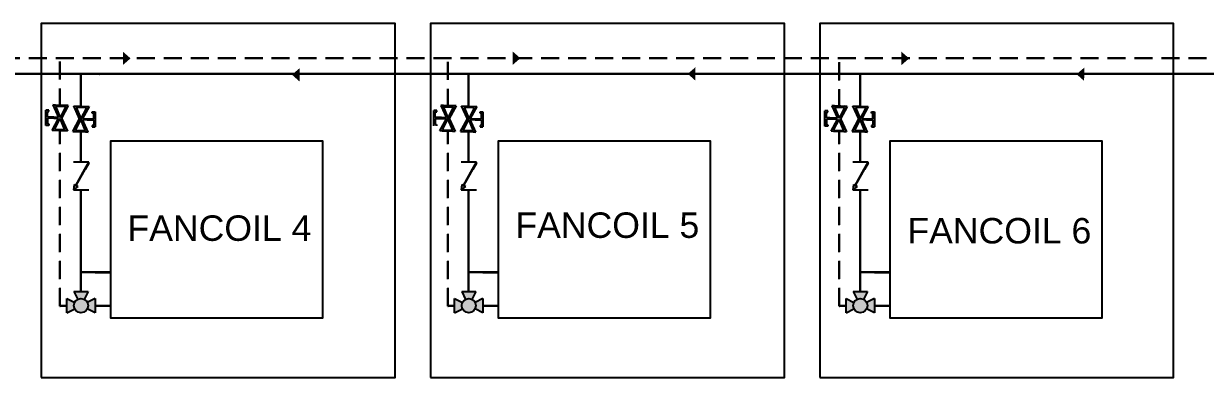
# Model space of a CAD drawing. Header units: millimetres. Extents: x -3738 to 3262, y -2165 to 2136.
# Drawn here: x -2113 to -443, y 1636 to 2136 of the extents above; entities that cross this region are included whole.
import ezdxf

# ---------------------------------------------------------------- set-up
doc = ezdxf.new("R2010")
doc.units = ezdxf.units.MM
doc.linetypes.add('DASHEDX2', pattern=[38.1, 25.4, -12.7])
doc.styles.get("Standard").update_dxf_attribs({"font": 'arial.ttf'})

msp = doc.modelspace()

# ---------------------------------------------------------------- hatches: boundary and pattern name
h = msp.add_hatch(color=256)
h.set_gradient(color1=(255, 255, 255), tint=1)
h.paths.add_polyline_path([(-1972.3, 2078), (-1961.5, 2087.4), (-1972.3, 2096.9), (-1972.3, 2088.1)])
h = msp.add_hatch(color=256)
h.set_gradient(color1=(255, 255, 255), tint=1)
h.paths.add_polyline_path([(-1421.5, 2078.2), (-1410.7, 2087.6), (-1421.5, 2097.1), (-1421.5, 2088.3)])
h = msp.add_hatch(color=256)
h.set_gradient(color1=(255, 255, 255), tint=1)
h.paths.add_polyline_path([(-872.2, 2077.9), (-861.4, 2087.3), (-872.2, 2096.8), (-872.2, 2088)])
h = msp.add_hatch(color=256)
h.set_gradient(color1=(255, 255, 255), tint=1)
h.paths.add_polyline_path([(-1722.5, 2073.6), (-1733.4, 2064.3), (-1722.7, 2054.7), (-1722.6, 2063.4)])
h = msp.add_hatch(color=256)
h.set_gradient(color1=(255, 255, 255), tint=1)
h.paths.add_polyline_path([(-1163.2, 2074.9), (-1174.2, 2065.6), (-1163.5, 2056), (-1163.4, 2064.8)])
h = msp.add_hatch(color=256)
h.set_gradient(color1=(255, 255, 255), tint=1)
h.paths.add_polyline_path([(-613.8, 2074.4), (-624.8, 2065.1), (-614.1, 2055.5), (-614, 2064.3)])
h = msp.add_hatch(color=256)
h.set_gradient(color1=(255, 255, 255), tint=1)
h.paths.add_polyline_path([(-2063.2, 2004), (-2069.9, 2004.2), (-2073.9, 2004.3), (-2078.9, 2004.3), (-2078.9, 2012.3), (-2076.9, 2012.3), (-2076.9, 2014.3), (-2081, 2014.3), (-2081, 1992.7), (-2077, 1992.7), (-2077, 1994.7), (-2079, 1994.7), (-2079, 2002.7), (-2074, 2002.7), (-2070, 2002.6), (-2063.2, 2002.3), (-2072.4, 1985.4), (-2050.8, 1984.7), (-2059.1, 2003), (-2049.5, 2020.7), (-2071.1, 2021.5)])
h.paths.add_polyline_path([(-2067.5, 2019.8), (-2065.7, 2019.7), (-2054.9, 2019.3), (-2053.1, 2019.3), (-2060.9, 2003.9)], flags=16)
h.paths.add_polyline_path([(-2061, 2002.3), (-2054.3, 1986.6), (-2056.1, 1986.7), (-2066.9, 1987.1), (-2068.7, 1987.1)], flags=16)
h = msp.add_hatch(color=256)
h.set_gradient(color1=(255, 255, 255), tint=1)
h.paths.add_polyline_path([(-1515.2, 2003.4), (-1521.9, 2003.6), (-1525.9, 2003.7), (-1530.9, 2003.7), (-1530.9, 2011.7), (-1528.9, 2011.7), (-1528.9, 2013.7), (-1533, 2013.7), (-1533, 1992.1), (-1529, 1992.1), (-1529, 1994.1), (-1531, 1994.1), (-1531, 2002.1), (-1526, 2002.1), (-1522, 2002), (-1515.2, 2001.7), (-1524.4, 1984.8), (-1502.8, 1984.1), (-1511.2, 2002.4), (-1501.5, 2020.1), (-1523.1, 2020.9)])
h.paths.add_polyline_path([(-1519.6, 2019.2), (-1517.8, 2019.1), (-1507, 2018.7), (-1505.2, 2018.7), (-1513, 2003.3)], flags=16)
h.paths.add_polyline_path([(-1513, 2001.7), (-1506.3, 1986), (-1508.1, 1986.1), (-1518.9, 1986.4), (-1520.8, 1986.5)], flags=16)
h = msp.add_hatch(color=256)
h.set_gradient(color1=(255, 255, 255), tint=1)
h.paths.add_polyline_path([(-2029.4, 2000.8), (-2022.6, 2000.5), (-2018.6, 2000.4), (-2013.6, 2000.4), (-2013.6, 1992.4), (-2015.6, 1992.4), (-2015.6, 1990.4), (-2011.6, 1990.4), (-2011.6, 2012), (-2015.6, 2012), (-2015.6, 2010), (-2013.6, 2010), (-2013.6, 2002), (-2018.6, 2002), (-2022.6, 2002.1), (-2029.4, 2002.4), (-2020.1, 2019.3), (-2041.8, 2020.1), (-2033.4, 2001.7), (-2043.1, 1984), (-2021.4, 1983.2)])
h.paths.add_polyline_path([(-2025, 1984.9), (-2026.8, 1985), (-2037.6, 1985.4), (-2039.4, 1985.5), (-2031.6, 2000.8)], flags=16)
h.paths.add_polyline_path([(-2031.6, 2002.5), (-2038.2, 2018.1), (-2036.4, 2018.1), (-2025.6, 2017.7), (-2023.8, 2017.6)], flags=16)
h = msp.add_hatch(color=256)
h.set_gradient(color1=(255, 255, 255), tint=1)
h.paths.add_polyline_path([(-1481.5, 2000.8), (-1474.7, 2000.5), (-1470.7, 2000.4), (-1465.7, 2000.4), (-1465.7, 1992.4), (-1467.7, 1992.4), (-1467.7, 1990.4), (-1463.7, 1990.4), (-1463.7, 2012), (-1467.7, 2012), (-1467.7, 2010), (-1465.7, 2010), (-1465.7, 2002), (-1470.7, 2002), (-1474.7, 2002.1), (-1481.5, 2002.4), (-1472.3, 2019.3), (-1493.9, 2020.1), (-1485.5, 2001.7), (-1495.2, 1984), (-1473.6, 1983.2)])
h.paths.add_polyline_path([(-1477.1, 1984.9), (-1478.9, 1985), (-1489.7, 1985.4), (-1491.5, 1985.5), (-1483.7, 2000.8)], flags=16)
h.paths.add_polyline_path([(-1483.7, 2002.5), (-1490.3, 2018.1), (-1488.5, 2018.1), (-1477.7, 2017.7), (-1475.9, 2017.6)], flags=16)
h = msp.add_hatch(color=256)
h.set_gradient(color1=(255, 255, 255), tint=1)
h.paths.add_polyline_path([(-962.5, 2002.8), (-969.3, 2003), (-973.3, 2003.2), (-978.3, 2003.2), (-978.3, 2011.2), (-976.3, 2011.2), (-976.3, 2013.2), (-980.3, 2013.2), (-980.3, 1991.5), (-976.3, 1991.5), (-976.3, 1993.5), (-978.3, 1993.5), (-978.3, 2001.5), (-973.3, 2001.5), (-969.3, 2001.4), (-962.5, 2001.2), (-971.7, 1984.3), (-950.1, 1983.5), (-958.5, 2001.8), (-948.8, 2019.5), (-970.4, 2020.3)])
h.paths.add_polyline_path([(-966.9, 2018.6), (-965.1, 2018.5), (-954.3, 2018.1), (-952.5, 2018.1), (-960.3, 2002.7)], flags=16)
h.paths.add_polyline_path([(-960.3, 2001.1), (-953.7, 1985.4), (-955.5, 1985.5), (-966.3, 1985.9), (-968.1, 1985.9)], flags=16)
h = msp.add_hatch(color=256)
h.set_gradient(color1=(255, 255, 255), tint=1)
h.paths.add_polyline_path([(-928.3, 2000.8), (-921.5, 2000.5), (-917.5, 2000.4), (-912.5, 2000.4), (-912.5, 1992.4), (-914.5, 1992.4), (-914.5, 1990.4), (-910.5, 1990.4), (-910.5, 2012), (-914.5, 2012), (-914.5, 2010), (-912.5, 2010), (-912.5, 2002), (-917.5, 2002), (-921.5, 2002.1), (-928.3, 2002.4), (-919.1, 2019.3), (-940.7, 2020.1), (-932.3, 2001.7), (-942, 1984), (-920.4, 1983.2)])
h.paths.add_polyline_path([(-923.9, 1984.9), (-925.7, 1985), (-936.5, 1985.4), (-938.3, 1985.5), (-930.5, 2000.8)], flags=16)
h.paths.add_polyline_path([(-930.5, 2002.5), (-937.1, 2018.1), (-935.3, 2018.1), (-924.5, 2017.7), (-922.7, 2017.6)], flags=16)
h = msp.add_hatch(color=256)
h.set_gradient(color1=(255, 255, 255), tint=1)
h.paths.add_polyline_path([(-2038.2, 1907.5), (-2025.5, 1930.3), (-2020.4, 1939.5), (-2020.4, 1940.9), (-2020.5, 1940.9), (-2026.2, 1930.6), (-2038.9, 1907.9), (-2041.1, 1909.1), (-2042.1, 1901.4), (-2036, 1906.3)])
h = msp.add_hatch(color=256)
h.set_gradient(color1=(255, 255, 255), tint=1)
h.paths.add_polyline_path([(-1490.4, 1907.5), (-1477.7, 1930.3), (-1472.5, 1939.5), (-1472.5, 1940.9), (-1472.6, 1940.9), (-1478.3, 1930.6), (-1491, 1907.9), (-1493.2, 1909.1), (-1494.2, 1901.4), (-1488.1, 1906.3)])
h = msp.add_hatch(color=256)
h.set_gradient(color1=(255, 255, 255), tint=1)
h.paths.add_polyline_path([(-937.2, 1907.5), (-924.5, 1930.3), (-919.4, 1939.5), (-919.4, 1940.9), (-919.4, 1940.9), (-925.1, 1930.6), (-937.8, 1907.9), (-940, 1909.1), (-941, 1901.4), (-934.9, 1906.3)])
h = msp.add_hatch(color=256)
h.set_gradient(color1=(255, 255, 255), tint=1)
h.paths.add_polyline_path([(-2051.5, 1727.9), (-2040.4, 1733.4, -0.116434), (-2041.5, 1737.9, -0.116434), (-2040.4, 1742.3), (-2051.5, 1747.9)])
h.paths.add_polyline_path([(-2011.5, 1747.9), (-2022.6, 1742.3, -0.116434), (-2021.5, 1737.9, -0.116434), (-2022.6, 1733.4), (-2011.5, 1727.9)])
h.paths.add_polyline_path([(-2021.5, 1757.9), (-2041.5, 1757.9), (-2036, 1746.8, -0.236068), (-2027, 1746.8)])
h.paths.add_polyline_path([(-2021.5, 1737.9, 1), (-2041.5, 1737.9, 1)])
h = msp.add_hatch(color=256)
h.set_gradient(color1=(255, 255, 255), tint=1)
h.paths.add_polyline_path([(-1503.6, 1727.9), (-1492.6, 1733.4, -0.116434), (-1493.6, 1737.9, -0.116434), (-1492.6, 1742.3), (-1503.6, 1747.9)])
h.paths.add_polyline_path([(-1463.6, 1747.9), (-1474.7, 1742.3, -0.116434), (-1473.6, 1737.9, -0.116434), (-1474.7, 1733.4), (-1463.6, 1727.9)])
h.paths.add_polyline_path([(-1473.6, 1757.9), (-1493.6, 1757.9), (-1488.1, 1746.8, -0.236068), (-1479.1, 1746.8)])
h.paths.add_polyline_path([(-1473.6, 1737.9, 1), (-1493.6, 1737.9, 1)])
h = msp.add_hatch(color=256)
h.set_gradient(color1=(255, 255, 255), tint=1)
h.paths.add_polyline_path([(-950.4, 1727.9), (-939.4, 1733.4, -0.116434), (-940.4, 1737.9, -0.116434), (-939.4, 1742.3), (-950.4, 1747.9)])
h.paths.add_polyline_path([(-910.4, 1747.9), (-921.5, 1742.3, -0.116434), (-920.4, 1737.9, -0.116434), (-921.5, 1733.4), (-910.4, 1727.9)])
h.paths.add_polyline_path([(-920.4, 1757.9), (-940.4, 1757.9), (-934.9, 1746.8, -0.236068), (-926, 1746.8)])
h.paths.add_polyline_path([(-920.4, 1737.9, 1), (-940.4, 1737.9, 1)])

# ---------------------------------------------------------------- linework, layer by layer
at = {"linetype": 'DASHEDX2'}
for p, q in [((-98.4, 2087.8), (-3706.9, 2087.8)), ((-98.4, 2087.3), (-3706.4, 2087.3)), ((-2061.3, 2019.6), (-2061.3, 2087.3)), ((-2060.8, 2019.5), (-2060.8, 2087.3)), ((-1513.4, 2019), (-1513.4, 2087.3)), ((-1512.9, 2018.9), (-1512.9, 2087.3)), ((-960.2, 2018), (-960.2, 2087.3)), ((-959.7, 2018.3), (-959.7, 2087.3)), ((-2005.7, 2064.9), (-2005.2, 2064.9)), ((-905.2, 2064.9), (-905.7, 2064.9)), ((-1513.3, 2004.2), (-1513.3, 2001)), ((-1512.8, 2003.5), (-1512.8, 2001.3)), ((-2061.3, 1737.3), (-2061.3, 1986.5)), ((-2060.8, 1737.8), (-2060.8, 1986.4)), ((-1513.4, 1737.3), (-1513.4, 1984.4)), ((-1512.9, 1737.8), (-1512.9, 1984.4)), ((-960.2, 1737.3), (-960.2, 1985.3)), ((-959.7, 1737.8), (-959.7, 1985.3))]:
    msp.add_line(p, q, dxfattribs=at)
for p, q in [((-387.6, 2065.4), (-3237.6, 2065.4)), ((-2031.7, 2064.9), (-2555.2, 2064.9)), ((-2031.7, 2017.9), (-2031.7, 2064.9)), ((-2005.7, 2064.9), (-2031.2, 2064.9)), ((-2031.2, 2017.9), (-2031.2, 2064.9)), ((-1483.9, 2064.9), (-2005.2, 2064.9)), ((-1483.9, 2017.9), (-1483.9, 2064.9)), ((-1455.7, 2064.9), (-1483.4, 2064.9)), ((-1483.4, 2017.9), (-1483.4, 2064.9)), ((-930.7, 2064.9), (-1455.2, 2064.9)), ((-930.7, 2017.9), (-930.7, 2064.9)), ((-905.7, 2064.9), (-930.2, 2064.9)), ((-930.2, 2017.9), (-930.2, 2064.9)), ((-388.1, 2064.9), (-905.2, 2064.9)), ((-2067.5, 2021.3), (-2071.1, 2021.5)), ((-2071.1, 2021.5), (-2049.5, 2020.7)), ((-2071.1, 2021.5), (-2063.2, 2004)), ((-2049.5, 2020.7), (-2067.5, 2021.3)), ((-2059.1, 2003), (-2049.5, 2020.7)), ((-2049.5, 2020.7), (-2059.1, 2003)), ((-2049.5, 2020.7), (-2053.1, 2020.8)), ((-1519.5, 2020.7), (-1523.1, 2020.9)), ((-1523.1, 2020.9), (-1501.5, 2020.1)), ((-1523.1, 2020.9), (-1515.2, 2003.4)), ((-1501.5, 2020.1), (-1519.5, 2020.7)), ((-2076.9, 2014.3), (-2081, 2014.3)), ((-2081, 1992.7), (-2081, 2014.3)), ((-2078.9, 2004.3), (-2078.9, 2012.3)), ((-2078.9, 2012.3), (-2076.9, 2012.3)), ((-2073.9, 2004.3), (-2078.9, 2004.3)), ((-2076.9, 2012.3), (-2076.9, 2014.3)), ((-2069.9, 2004.2), (-2073.9, 2004.3)), ((-2063.2, 2004), (-2069.9, 2004.2)), ((-2065.7, 2019.7), (-2067.5, 2019.8)), ((-2067.5, 2019.8), (-2060.9, 2003.9)), ((-2065.7, 2019.7), (-2054.9, 2019.3)), ((-2053.1, 2019.3), (-2060.9, 2003.9)), ((-2054.9, 2019.3), (-2053.1, 2019.3)), ((-2033.4, 2001.7), (-2041.8, 2020.1)), ((-2041.8, 2020.1), (-2023.7, 2019.4)), ((-2041.8, 2020.1), (-2038.2, 2019.9)), ((-2033.4, 2001.7), (-2041.8, 2020.1)), ((-2041.8, 2020.1), (-2020.1, 2019.3)), ((-2036.4, 2018.1), (-2038.2, 2018.1)), ((-2038.2, 2018.1), (-2031.6, 2002.5)), ((-2025.6, 2017.7), (-2036.4, 2018.1)), ((-2023.8, 2017.6), (-2031.6, 2002.5)), ((-2020.1, 2019.3), (-2029.4, 2002.4)), ((-2025.6, 2017.7), (-2023.8, 2017.6)), ((-2023.7, 2019.4), (-2020.1, 2019.3)), ((-2015.6, 2010), (-2015.6, 2012)), ((-2015.6, 2012), (-2011.6, 2012)), ((-2013.6, 2010), (-2015.6, 2010)), ((-2013.6, 2002), (-2013.6, 2010)), ((-2011.6, 2012), (-2011.6, 1990.4)), ((-1528.9, 2013.7), (-1533, 2013.7)), ((-1533, 1992.1), (-1533, 2013.7)), ((-1530.9, 2003.7), (-1530.9, 2011.7)), ((-1530.9, 2011.7), (-1528.9, 2011.7)), ((-1525.9, 2003.7), (-1530.9, 2003.7)), ((-1528.9, 2011.7), (-1528.9, 2013.7)), ((-1521.9, 2003.6), (-1525.9, 2003.7)), ((-1517.8, 2019.1), (-1519.6, 2019.2)), ((-1519.6, 2019.2), (-1513, 2003.3)), ((-1517.8, 2019.1), (-1507, 2018.7)), ((-1505.2, 2018.7), (-1513, 2003.3)), ((-1511.2, 2002.4), (-1501.5, 2020.1)), ((-1501.5, 2020.1), (-1511.2, 2002.4)), ((-1501.5, 2020.1), (-1505.1, 2020.2)), ((-1485.5, 2001.7), (-1493.9, 2020.1)), ((-1493.9, 2020.1), (-1475.9, 2019.4)), ((-1493.9, 2020.1), (-1490.3, 2019.9)), ((-1485.5, 2001.7), (-1493.9, 2020.1)), ((-1493.9, 2020.1), (-1472.3, 2019.3)), ((-1488.5, 2018.1), (-1490.3, 2018.1)), ((-1490.3, 2018.1), (-1483.7, 2002.5)), ((-1477.7, 2017.7), (-1488.5, 2018.1)), ((-1475.9, 2017.6), (-1483.7, 2002.5)), ((-1472.3, 2019.3), (-1481.5, 2002.4)), ((-1477.7, 2017.7), (-1475.9, 2017.6)), ((-1475.9, 2019.4), (-1472.3, 2019.3)), ((-1467.7, 2010), (-1467.7, 2012)), ((-1467.7, 2012), (-1463.7, 2012)), ((-1465.7, 2010), (-1467.7, 2010)), ((-1465.7, 2002), (-1465.7, 2010)), ((-1463.7, 2012), (-1463.7, 1990.4)), ((-976.3, 2013.2), (-980.3, 2013.2)), ((-980.3, 1991.5), (-980.3, 2013.2)), ((-978.3, 2003.2), (-978.3, 2011.2)), ((-978.3, 2011.2), (-976.3, 2011.2)), ((-976.3, 2011.2), (-976.3, 2013.2)), ((-966.8, 2020.2), (-970.4, 2020.3)), ((-970.4, 2020.3), (-948.8, 2019.5)), ((-970.4, 2020.3), (-962.5, 2002.8)), ((-965.1, 2018.5), (-966.9, 2018.6)), ((-966.9, 2018.6), (-960.3, 2002.7)), ((-948.8, 2019.5), (-966.8, 2020.2)), ((-965.1, 2018.5), (-954.3, 2018.1)), ((-952.5, 2018.1), (-960.3, 2002.7)), ((-958.5, 2001.8), (-948.8, 2019.5)), ((-948.8, 2019.5), (-958.5, 2001.8)), ((-954.3, 2018.1), (-952.5, 2018.1)), ((-948.8, 2019.5), (-952.4, 2019.6)), ((-932.3, 2001.7), (-940.7, 2020.1)), ((-940.7, 2020.1), (-922.7, 2019.4)), ((-940.7, 2020.1), (-937.1, 2019.9)), ((-932.3, 2001.7), (-940.7, 2020.1)), ((-940.7, 2020.1), (-919.1, 2019.3)), ((-935.3, 2018.1), (-937.1, 2018.1)), ((-937.1, 2018.1), (-930.5, 2002.5)), ((-924.5, 2017.7), (-935.3, 2018.1)), ((-922.7, 2017.6), (-930.5, 2002.5)), ((-919.1, 2019.3), (-928.3, 2002.4)), ((-924.5, 2017.7), (-922.7, 2017.6)), ((-922.7, 2019.4), (-919.1, 2019.3)), ((-914.5, 2010), (-914.5, 2012)), ((-914.5, 2012), (-910.5, 2012)), ((-912.5, 2010), (-914.5, 2010)), ((-912.5, 2002), (-912.5, 2010)), ((-910.5, 2012), (-910.5, 1990.4)), ((-2077, 1992.7), (-2081, 1992.7)), ((-2074, 2002.7), (-2079, 2002.7)), ((-2079, 2002.7), (-2079, 1994.7)), ((-2079, 1994.7), (-2077, 1994.7)), ((-2077, 1994.7), (-2077, 1992.7)), ((-2070, 2002.6), (-2074, 2002.7)), ((-2072.4, 1985.4), (-2063.2, 2002.3)), ((-2063.2, 2002.3), (-2070, 2002.6)), ((-2068.7, 1987.1), (-2061, 2002.3)), ((-2066.9, 1987.1), (-2068.7, 1987.1)), ((-2066.9, 1987.1), (-2056.1, 1986.7)), ((-2054.3, 1986.6), (-2061, 2002.3)), ((-2059.1, 2003), (-2050.8, 1984.7)), ((-2059.1, 2003), (-2050.8, 1984.7)), ((-2033.4, 2001.7), (-2043.1, 1984)), ((-2043.1, 1984), (-2033.4, 2001.7)), ((-2039.4, 1985.5), (-2031.6, 2000.8)), ((-2031.7, 2000.6), (-2031.7, 2002.9)), ((-2025, 1984.9), (-2031.6, 2000.8)), ((-2031.2, 2000), (-2031.2, 2003.1)), ((-2029.4, 2002.4), (-2022.6, 2002.1)), ((-2029.4, 2000.8), (-2022.6, 2000.5)), ((-2021.4, 1983.2), (-2029.4, 2000.8)), ((-2022.6, 2002.1), (-2018.6, 2002)), ((-2022.6, 2000.5), (-2018.6, 2000.4)), ((-2018.6, 2002), (-2013.6, 2002)), ((-2018.6, 2000.4), (-2013.6, 2000.4)), ((-2013.6, 1992.4), (-2015.6, 1992.4)), ((-2015.6, 1992.4), (-2015.6, 1990.4)), ((-2015.6, 1990.4), (-2011.6, 1990.4)), ((-2013.6, 2000.4), (-2013.6, 1992.4)), ((-1526, 2002.1), (-1531, 2002.1)), ((-1531, 2002.1), (-1531, 1994.1)), ((-1531, 1994.1), (-1529, 1994.1)), ((-1529, 1994.1), (-1529, 1992.1)), ((-1522, 2002), (-1526, 2002.1)), ((-1524.4, 1984.8), (-1515.2, 2001.7)), ((-1515.2, 2001.7), (-1522, 2002)), ((-1515.2, 2003.4), (-1521.9, 2003.6)), ((-1520.8, 1986.5), (-1513, 2001.7)), ((-1506.3, 1986), (-1513, 2001.7)), ((-1511.2, 2002.4), (-1502.8, 1984.1)), ((-1511.2, 2002.4), (-1502.8, 1984.1)), ((-1485.5, 2001.7), (-1495.2, 1984)), ((-1495.2, 1984), (-1485.5, 2001.7)), ((-1491.5, 1985.5), (-1483.7, 2000.8)), ((-1483.9, 2000.6), (-1483.9, 2002.9)), ((-1477.1, 1984.9), (-1483.7, 2000.8)), ((-1483.4, 2000), (-1483.4, 2003.1)), ((-1481.5, 2002.4), (-1474.7, 2002.1)), ((-1481.5, 2000.8), (-1474.7, 2000.5)), ((-1473.6, 1983.2), (-1481.5, 2000.8)), ((-1474.7, 2002.1), (-1470.7, 2002)), ((-1474.7, 2000.5), (-1470.7, 2000.4)), ((-1470.7, 2002), (-1465.7, 2002)), ((-1470.7, 2000.4), (-1465.7, 2000.4)), ((-1465.7, 1992.4), (-1467.7, 1992.4)), ((-1467.7, 1992.4), (-1467.7, 1990.4)), ((-1467.7, 1990.4), (-1463.7, 1990.4)), ((-1465.7, 2000.4), (-1465.7, 1992.4)), ((-976.3, 1991.5), (-980.3, 1991.5)), ((-973.3, 2003.2), (-978.3, 2003.2)), ((-973.3, 2001.5), (-978.3, 2001.5)), ((-978.3, 2001.5), (-978.3, 1993.5)), ((-978.3, 1993.5), (-976.3, 1993.5)), ((-976.3, 1993.5), (-976.3, 1991.5)), ((-969.3, 2003), (-973.3, 2003.2)), ((-969.3, 2001.4), (-973.3, 2001.5)), ((-971.7, 1984.3), (-962.5, 2001.2)), ((-962.5, 2002.8), (-969.3, 2003)), ((-962.5, 2001.2), (-969.3, 2001.4)), ((-968.1, 1985.9), (-960.3, 2001.1)), ((-953.7, 1985.4), (-960.3, 2001.1)), ((-958.5, 2001.8), (-950.1, 1983.5)), ((-958.5, 2001.8), (-950.1, 1983.5)), ((-932.3, 2001.7), (-942, 1984)), ((-942, 1984), (-932.3, 2001.7)), ((-938.3, 1985.5), (-930.5, 2000.8)), ((-930.7, 2000.6), (-930.7, 2002.9)), ((-923.9, 1984.9), (-930.5, 2000.8)), ((-930.2, 2000), (-930.2, 2003.1)), ((-928.3, 2002.4), (-921.5, 2002.1)), ((-928.3, 2000.8), (-921.5, 2000.5)), ((-920.4, 1983.2), (-928.3, 2000.8)), ((-921.5, 2002.1), (-917.5, 2002)), ((-921.5, 2000.5), (-917.5, 2000.4)), ((-917.5, 2002), (-912.5, 2002)), ((-917.5, 2000.4), (-912.5, 2000.4)), ((-912.5, 1992.4), (-914.5, 1992.4)), ((-914.5, 1992.4), (-914.5, 1990.4)), ((-914.5, 1990.4), (-910.5, 1990.4)), ((-912.5, 2000.4), (-912.5, 1992.4)), ((-2068.8, 1985.3), (-2072.4, 1985.4)), ((-2050.8, 1984.7), (-2072.4, 1985.4)), ((-2050.8, 1984.7), (-2068.8, 1985.3)), ((-2056.1, 1986.7), (-2054.3, 1986.6)), ((-2050.8, 1984.7), (-2054.4, 1984.8)), ((-2043.1, 1984), (-2025, 1983.4)), ((-2043.1, 1984), (-2039.5, 1983.9)), ((-2021.4, 1983.2), (-2043.1, 1984)), ((-2037.6, 1985.4), (-2039.4, 1985.5)), ((-2026.8, 1985), (-2037.6, 1985.4)), ((-2031.7, 1940.9), (-2031.7, 1985.2)), ((-2031.2, 1940.9), (-2031.2, 1985.2)), ((-2026.8, 1985), (-2025, 1984.9)), ((-2025, 1983.4), (-2021.4, 1983.2)), ((-1520.8, 1984.7), (-1524.4, 1984.8)), ((-1502.8, 1984.1), (-1524.4, 1984.8)), ((-1519.3, 1984.6), (-1521.1, 1984.7)), ((-1518.9, 1986.4), (-1520.8, 1986.5)), ((-1502.8, 1984.1), (-1520.8, 1984.7)), ((-1518.9, 1986.4), (-1508.1, 1986.1)), ((-1508.1, 1986.1), (-1506.3, 1986)), ((-1502.8, 1984.1), (-1506.4, 1984.2)), ((-1495.2, 1984), (-1477.2, 1983.4)), ((-1495.2, 1984), (-1491.6, 1983.9)), ((-1473.6, 1983.2), (-1495.2, 1984)), ((-1489.7, 1985.4), (-1491.5, 1985.5)), ((-1478.9, 1985), (-1489.7, 1985.4)), ((-1483.9, 1940.9), (-1483.9, 1985.2)), ((-1483.4, 1940.9), (-1483.4, 1985.2)), ((-1478.9, 1985), (-1477.1, 1984.9)), ((-1477.2, 1983.4), (-1473.6, 1983.2)), ((-968.1, 1984.1), (-971.7, 1984.3)), ((-950.1, 1983.5), (-971.7, 1984.3)), ((-966.3, 1985.9), (-968.1, 1985.9)), ((-950.1, 1983.5), (-968.1, 1984.1)), ((-966.3, 1985.9), (-955.5, 1985.5)), ((-955.5, 1985.5), (-953.7, 1985.4)), ((-950.1, 1983.5), (-953.7, 1983.6)), ((-942, 1984), (-924, 1983.4)), ((-942, 1984), (-938.4, 1983.9)), ((-920.4, 1983.2), (-942, 1984)), ((-936.5, 1985.4), (-938.3, 1985.5)), ((-925.7, 1985), (-936.5, 1985.4)), ((-930.7, 1940.9), (-930.7, 1985.2)), ((-930.2, 1940.9), (-930.2, 1985.2)), ((-925.7, 1985), (-923.9, 1984.9)), ((-924, 1983.4), (-920.4, 1983.2)), ((-2020.4, 1940.9), (-2042.1, 1940.9)), ((-2026.2, 1930.6), (-2020.5, 1940.9)), ((-2020.4, 1939.5), (-2025.5, 1930.3)), ((-2020.4, 1939.5), (-2020.4, 1940.9)), ((-1472.5, 1940.9), (-1494.2, 1940.9)), ((-1478.3, 1930.6), (-1472.6, 1940.9)), ((-1472.5, 1939.5), (-1477.7, 1930.3)), ((-1472.5, 1939.5), (-1472.5, 1940.9)), ((-919.4, 1940.9), (-941, 1940.9)), ((-925.1, 1930.6), (-919.4, 1940.9)), ((-919.4, 1939.5), (-924.5, 1930.3)), ((-919.4, 1939.5), (-919.4, 1940.9)), ((-2038.9, 1907.9), (-2026.2, 1930.6)), ((-2038.2, 1907.5), (-2025.5, 1930.3)), ((-2031.7, 1919.2), (-2031.7, 1920.7)), ((-2031.2, 1920.1), (-2031.2, 1921.6)), ((-1491, 1907.9), (-1478.3, 1930.6)), ((-1490.4, 1907.5), (-1477.7, 1930.3)), ((-1483.9, 1919.2), (-1483.9, 1920.7)), ((-1483.4, 1920.1), (-1483.4, 1921.6)), ((-937.8, 1907.9), (-925.1, 1930.6)), ((-937.2, 1907.5), (-924.5, 1930.3)), ((-930.7, 1919.2), (-930.7, 1920.7)), ((-930.2, 1920.1), (-930.2, 1921.6)), ((-2041.1, 1909.1), (-2042.1, 1901.4)), ((-2036, 1906.3), (-2042.1, 1901.4)), ((-2041.1, 1909.1), (-2038.9, 1907.9)), ((-2038.2, 1907.5), (-2036, 1906.3)), ((-1493.2, 1909.1), (-1494.2, 1901.4)), ((-1488.1, 1906.3), (-1494.2, 1901.4)), ((-1493.2, 1909.1), (-1491, 1907.9)), ((-1490.4, 1907.5), (-1488.1, 1906.3)), ((-940, 1909.1), (-941, 1901.4)), ((-934.9, 1906.3), (-941, 1901.4)), ((-940, 1909.1), (-937.8, 1907.9)), ((-937.2, 1907.5), (-934.9, 1906.3)), ((-2042.1, 1901.4), (-2020.4, 1901.4)), ((-2031.7, 1757.9), (-2031.7, 1901.4)), ((-2031.2, 1785.4), (-2031.2, 1901.4)), ((-1494.2, 1901.4), (-1472.5, 1901.4)), ((-1483.9, 1757.9), (-1483.9, 1901.4)), ((-1483.4, 1785.4), (-1483.4, 1901.4)), ((-941, 1901.4), (-919.4, 1901.4)), ((-930.7, 1757.9), (-930.7, 1901.4)), ((-930.2, 1785.4), (-930.2, 1901.4)), ((-2011, 1785.4), (-2031.2, 1785.4)), ((-2031.2, 1757.9), (-2031.2, 1784.9)), ((-2011.5, 1784.9), (-2031.2, 1784.9)), ((-2011.5, 1784.9), (-1989.8, 1784.9)), ((-1989.8, 1785.4), (-2011, 1785.4)), ((-1463.1, 1785.4), (-1483.4, 1785.4)), ((-1483.4, 1757.9), (-1483.4, 1784.9)), ((-1463.6, 1784.9), (-1483.4, 1784.9)), ((-1463.6, 1784.9), (-1441.9, 1784.9)), ((-1441.9, 1785.4), (-1463.1, 1785.4)), ((-909.9, 1785.4), (-930.2, 1785.4)), ((-930.2, 1757.9), (-930.2, 1784.9)), ((-910.4, 1784.9), (-930.2, 1784.9)), ((-910.4, 1784.9), (-888.7, 1784.9)), ((-888.7, 1785.4), (-909.9, 1785.4)), ((-2041.5, 1757.9), (-2021.5, 1757.9)), ((-2041.5, 1757.9), (-2036, 1746.8)), ((-2021.5, 1757.9), (-2027, 1746.8)), ((-1493.6, 1757.9), (-1473.6, 1757.9)), ((-1493.6, 1757.9), (-1488.1, 1746.8)), ((-1473.6, 1757.9), (-1479.1, 1746.8)), ((-940.4, 1757.9), (-920.4, 1757.9)), ((-940.4, 1757.9), (-934.9, 1746.8)), ((-920.4, 1757.9), (-926, 1746.8)), ((-2051.5, 1737.3), (-2061.3, 1737.3)), ((-2061.3, 1737.3), (-2060.8, 1737.3)), ((-2051.5, 1737.8), (-2060.8, 1737.8)), ((-2051.5, 1727.9), (-2051.5, 1747.9)), ((-2051.5, 1747.9), (-2040.4, 1742.3)), ((-2011.5, 1747.9), (-2022.6, 1742.3)), ((-2011.5, 1747.9), (-2011.5, 1727.9)), ((-1989.8, 1737.8), (-2011.5, 1737.8)), ((-1989.8, 1737.3), (-2011.5, 1737.3)), ((-1503.6, 1737.3), (-1513.4, 1737.3)), ((-1513.4, 1737.3), (-1512.9, 1737.3)), ((-1503.6, 1737.8), (-1512.9, 1737.8)), ((-1503.6, 1727.9), (-1503.6, 1747.9)), ((-1503.6, 1747.9), (-1492.6, 1742.3)), ((-1463.6, 1747.9), (-1474.7, 1742.3)), ((-1463.6, 1747.9), (-1463.6, 1727.9)), ((-1441.9, 1737.8), (-1463.6, 1737.8)), ((-1441.9, 1737.3), (-1463.6, 1737.3)), ((-950.4, 1737.3), (-960.2, 1737.3)), ((-960.2, 1737.3), (-959.7, 1737.3)), ((-950.4, 1737.8), (-959.7, 1737.8)), ((-950.4, 1727.9), (-950.4, 1747.9)), ((-950.4, 1747.9), (-939.4, 1742.3)), ((-910.4, 1747.9), (-921.5, 1742.3)), ((-910.4, 1747.9), (-910.4, 1727.9)), ((-888.7, 1737.8), (-910.4, 1737.8)), ((-888.7, 1737.3), (-910.4, 1737.3)), ((-2051.5, 1727.9), (-2040.4, 1733.4)), ((-2011.5, 1727.9), (-2022.6, 1733.4)), ((-1503.6, 1727.9), (-1492.6, 1733.4)), ((-1463.6, 1727.9), (-1474.7, 1733.4)), ((-950.4, 1727.9), (-939.4, 1733.4)), ((-910.4, 1727.9), (-921.5, 1733.4))]:
    msp.add_line(p, q)
for points in [[(-2087.6, 1636.5), (-1587.6, 1636.5), (-1587.6, 2136.5), (-2087.6, 2136.5)], [(-1537.6, 1636.5), (-1037.6, 1636.5), (-1037.6, 2136.5), (-1537.6, 2136.5)], [(-987.6, 1636.5), (-487.6, 1636.5), (-487.6, 2136.5), (-987.6, 2136.5)]]:
    msp.add_lwpolyline(points, close=True)
for points in [[(-1989.8, 1737.3), (-1989.8, 1720.5), (-1689.8, 1720.5), (-1689.8, 1970.5), (-1989.8, 1970.5), (-1989.8, 1785.4)], [(-1441.9, 1737.3), (-1441.9, 1720.5), (-1141.9, 1720.5), (-1141.9, 1970.5), (-1441.9, 1970.5), (-1441.9, 1785.4)], [(-888.7, 1737.3), (-888.7, 1720.5), (-588.7, 1720.5), (-588.7, 1970.5), (-888.7, 1970.5), (-888.7, 1785.4)], [(-1989.8, 1784.9), (-1989.8, 1737.8)], [(-1441.9, 1784.9), (-1441.9, 1737.8)], [(-888.7, 1784.9), (-888.7, 1737.8)]]:
    msp.add_lwpolyline(points)
for centre in [(-2031.5, 1737.9), (-1483.6, 1737.9), (-930.4, 1737.9)]:
    msp.add_circle(centre, 10)

# ---------------------------------------------------------------- texts
at = {"char_height": 36, "attachment_point": 4}
for s, insert in [('\\pxqc;FANCOIL 5', (-1439.1, 1851.4)), ('\\pxqc;FANCOIL 4', (-1987.2, 1847.2)), ('\\pxqc;FANCOIL 6', (-885.2, 1843.5))]:
    msp.add_mtext_dynamic_manual_height_columns(s, width=302.59, gutter_width=12.5, heights=[268.4], dxfattribs=dict(at, insert=insert))

doc.saveas('drawing.dxf')
